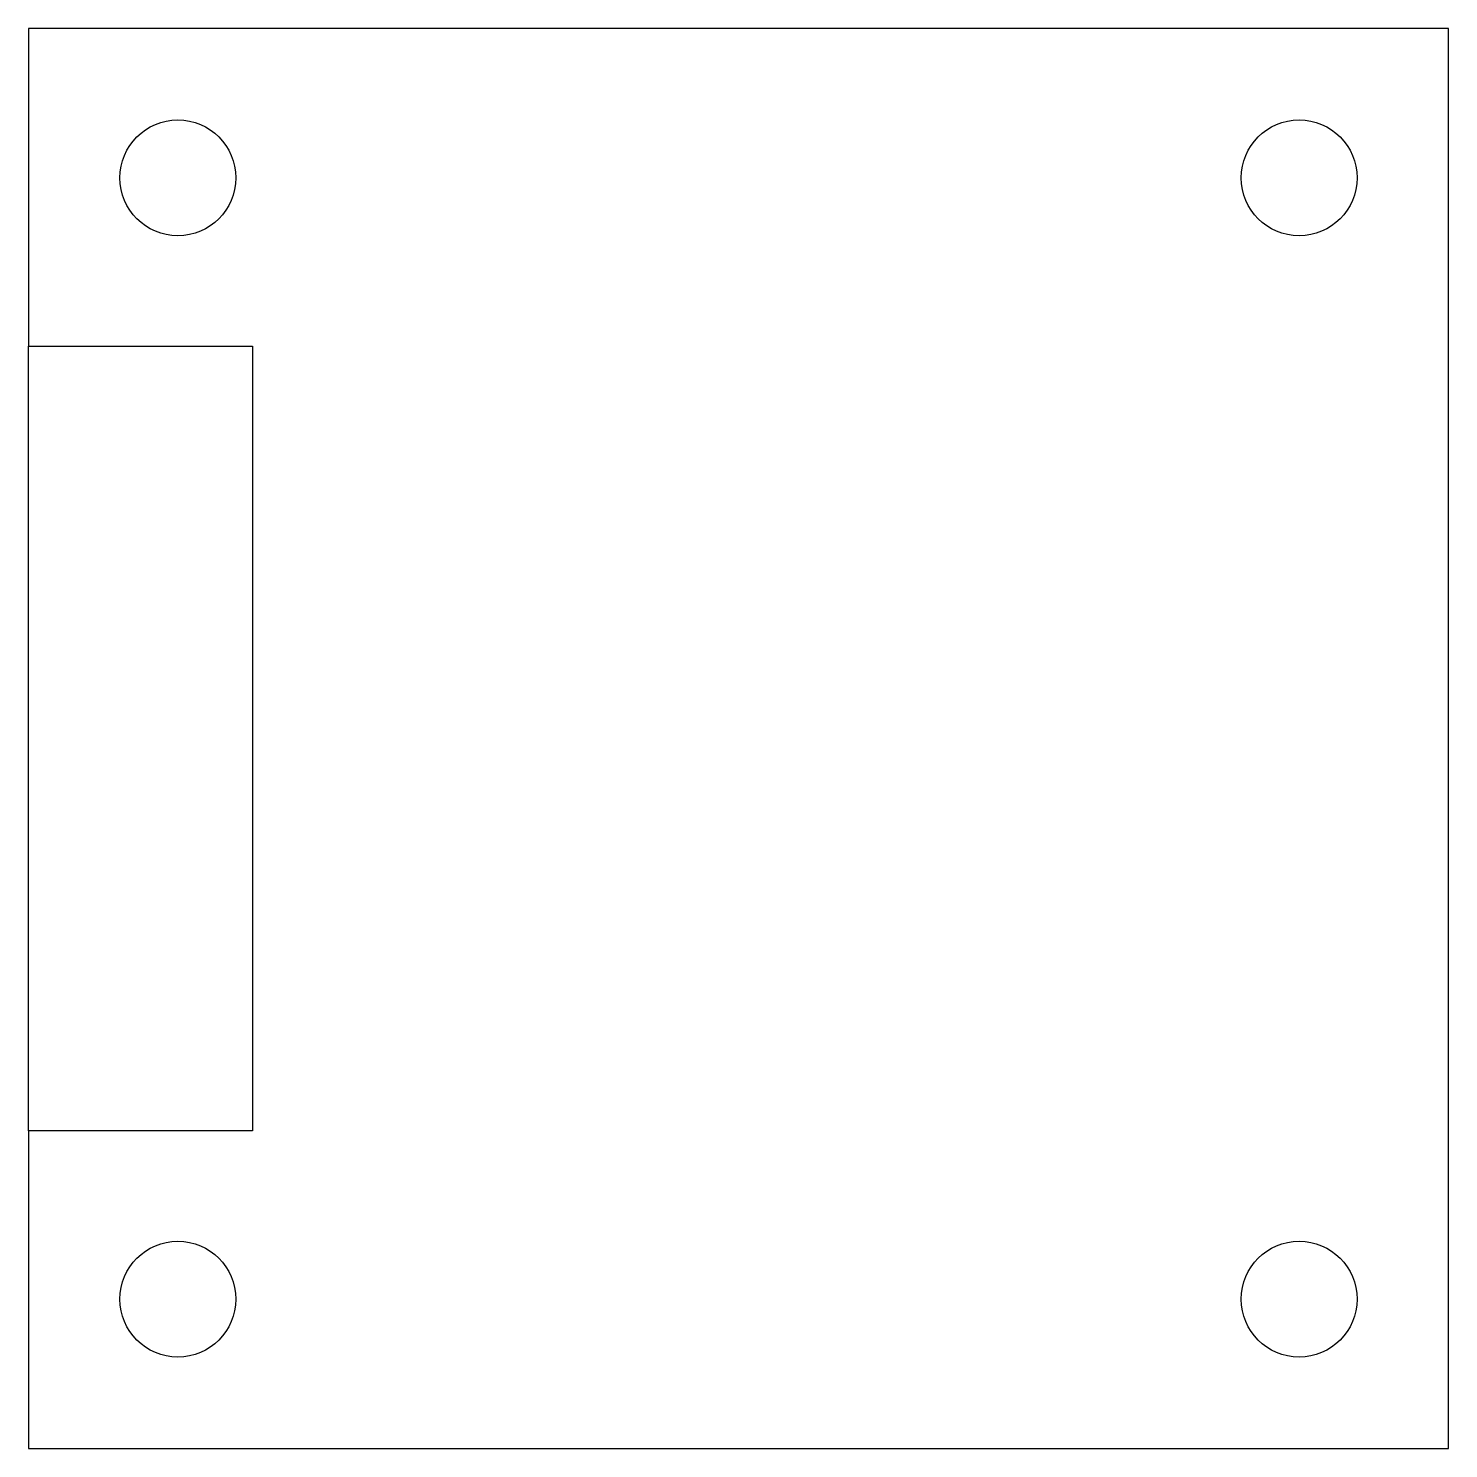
# Model space of a CAD drawing. Extents: x 35.2 to 73.2, y 16.2 to 54.2.
import ezdxf

# ---------------------------------------------------------------- set-up
doc = ezdxf.new("R2010")
doc.units = 0
doc.layers.add('Shape2DView001', color=7, linetype='CONTINUOUS')

msp = doc.modelspace()

# ---------------------------------------------------------------- linework, layer by layer
at = {"layer": 'Shape2DView001'}
for p, q in [((35.1604, 54.2287), (35.1604, 45.7287)), ((73.1604, 54.2287), (35.1604, 54.2287)), ((73.1604, 16.2287), (73.1604, 54.2287)), ((35.1604, 24.7287), (35.1604, 45.7287)), ((35.1604, 45.7287), (41.1604, 45.7287)), ((41.1604, 45.7287), (41.1604, 24.7287)), ((35.1604, 24.7287), (35.1604, 16.2287)), ((41.1604, 24.7287), (35.1604, 24.7287)), ((35.1604, 16.2287), (73.1604, 16.2287))]:
    msp.add_line(p, q, dxfattribs=at)
for centre in [(39.1604, 50.2287), (69.1604, 50.2287), (39.1604, 20.2287), (69.1604, 20.2287)]:
    msp.add_circle(centre, 1.55, dxfattribs=at)

doc.saveas('drawing.dxf')
